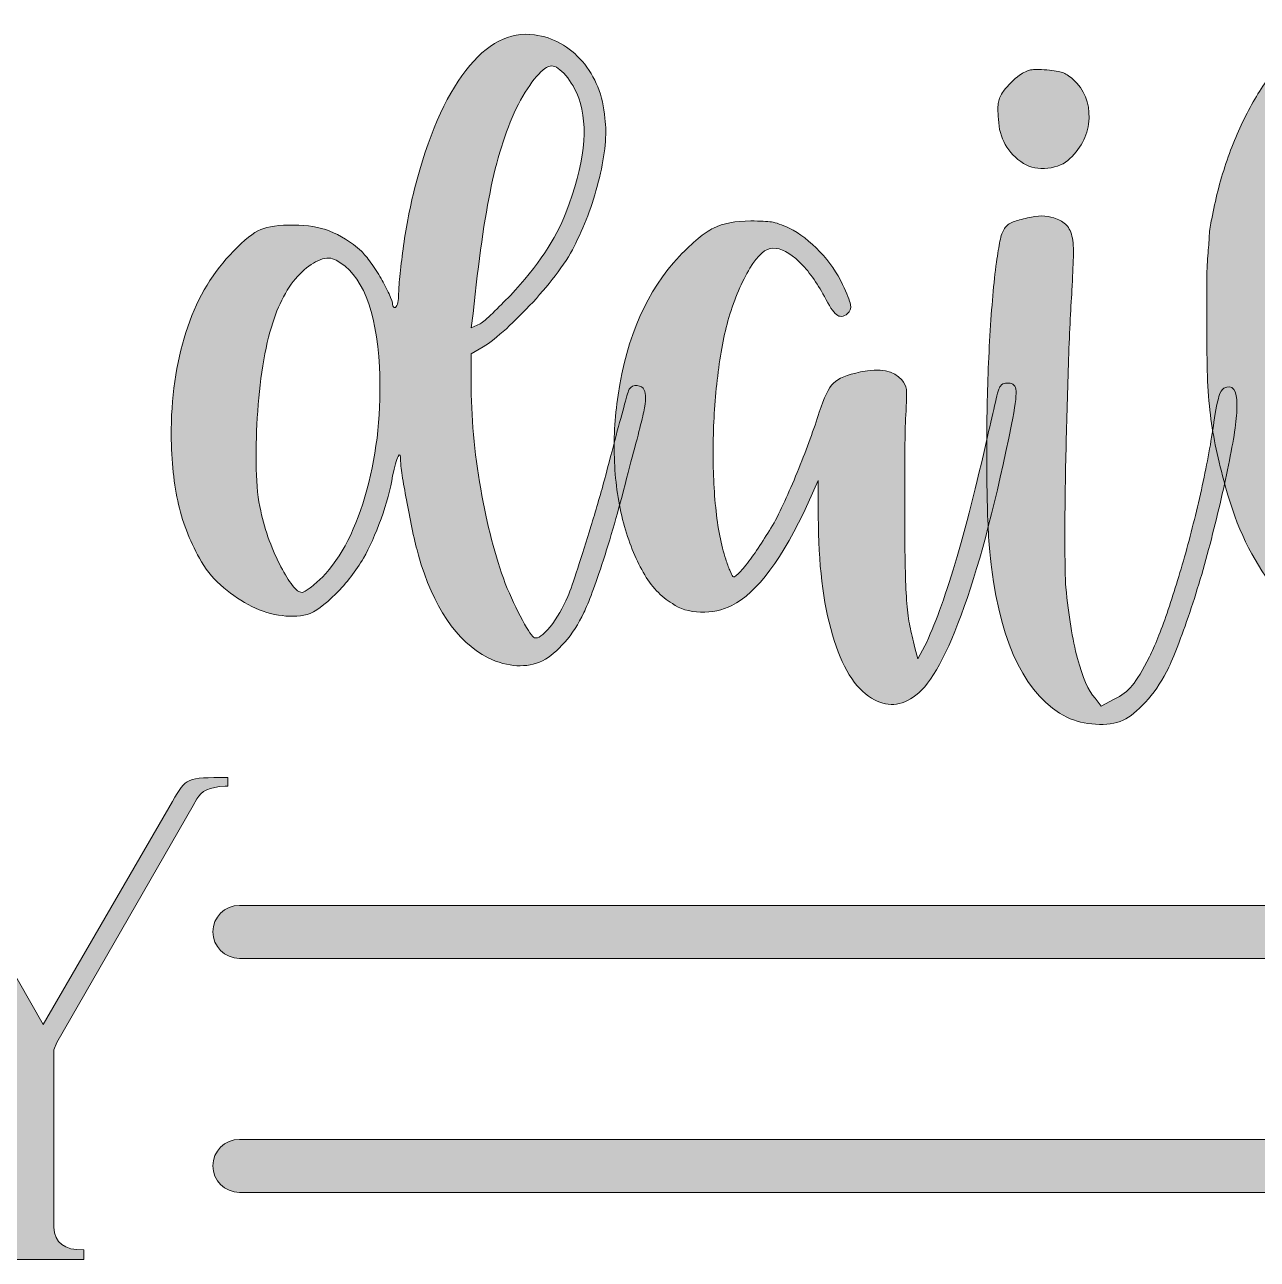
# Model space of a CAD drawing. Header units: inches. Extents: x 58 to 1022, y -797 to -283.
# Drawn here: x 673 to 833.9, y -796.9 to -635.8 of the extents above; entities that cross this region are included whole.
import ezdxf

# ---------------------------------------------------------------- set-up
doc = ezdxf.new("R2010")
doc.units = ezdxf.units.IN
doc.header["$MEASUREMENT"] = 0
doc.layers.add('Layer 1', color=7, linetype='Continuous')

# ---------------------------------------------------------------- blocks, each defined once
blk = doc.blocks.new('block 15')
at = {"layer": 'Layer 1', "true_color": 0x680b10}
h = blk.add_hatch(color=246, dxfattribs=at)
h.dxf.hatch_style = 2
edge = h.paths.add_edge_path()
edge.add_spline(control_points=[(862.1, -682.7), (862.63, -682.7), (862.96, -682.77), (863.09, -682.9), (863.22, -683.03), (863.29, -683.36), (863.29, -683.88), (863.37, -684.41), (863.29, -685.42), (863.03, -686.9), (862.76, -688.39), (862.44, -690.06), (862.04, -691.9), (861.64, -693.74), (861.19, -695.62), (860.66, -697.55), (860.14, -699.48), (859.61, -701.14), (859.08, -702.54), (858.3, -704.64), (857.51, -706.44), (856.72, -707.93), (855.93, -709.42), (855.01, -710.73), (853.96, -711.87), (851.07, -715.02), (847.74, -716.12), (843.97, -715.16), (840.9, -714.28), (838.06, -712.05), (835.43, -708.45), (832.8, -704.86), (830.83, -700.48), (829.52, -695.31), (829.08, -693.65), (828.71, -692.09), (828.4, -690.65), (828.1, -689.2), (827.86, -687.69), (827.68, -686.12), (827.51, -684.54), (827.4, -682.81), (827.35, -680.93), (827.31, -679.04), (827.29, -676.83), (827.29, -674.29), (827.29, -672.36), (827.29, -670.74), (827.29, -669.43), (827.29, -668.11), (827.33, -666.95), (827.42, -665.95), (827.51, -664.94), (827.57, -664.06), (827.61, -663.32), (827.66, -662.58), (827.77, -661.85), (827.94, -661.15), (828.38, -658.7), (828.99, -656.29), (829.78, -653.92), (830.57, -651.56), (831.49, -649.37), (832.54, -647.35), (833.59, -645.34), (834.73, -643.54), (835.96, -641.97), (837.18, -640.39), (838.45, -639.16), (839.77, -638.29), (841.52, -637.06), (843.42, -636.32), (845.48, -636.05), (847.54, -635.79), (849.31, -636.01), (850.81, -636.71), (852.73, -637.76), (854.2, -639.4), (855.21, -641.64), (856.21, -643.87), (856.74, -646.43), (856.78, -649.32), (856.83, -652.22), (856.39, -655.3), (855.47, -658.59), (854.55, -661.87), (853.17, -665.09), (851.33, -668.25), (849.58, -671.14), (847.74, -673.55), (845.81, -675.47), (843.88, -677.4), (841.61, -679.02), (838.98, -680.33), (838.98, -680.33), (836.22, -681.78), (836.22, -681.78), (836.22, -681.78), (836.61, -684.93), (836.61, -684.93), (837.49, -690.71), (838.72, -695.86), (840.29, -700.37), (841.87, -704.89), (843.71, -708.32), (845.81, -710.69), (845.81, -710.69), (847.65, -712.66), (847.65, -712.66), (847.65, -712.66), (848.97, -712.13), (848.97, -712.13), (849.4, -711.96), (849.89, -711.65), (850.41, -711.21), (850.94, -710.78), (851.42, -710.34), (851.86, -709.9), (852.73, -709.03), (853.54, -707.91), (854.29, -706.55), (855.03, -705.19), (855.75, -703.48), (856.45, -701.42), (857.16, -699.37), (857.86, -696.91), (858.56, -694.07), (859.26, -691.22), (860, -687.87), (860.79, -684.01), (860.97, -683.4), (861.12, -683.03), (861.25, -682.9), (861.38, -682.77), (861.67, -682.7), (862.1, -682.7)], knot_values=[0, 0, 0, 0, 1, 1, 1, 2, 2, 2, 3, 3, 3, 4, 4, 4, 5, 5, 5, 6, 6, 6, 7, 7, 7, 8, 8, 8, 9, 9, 9, 10, 10, 10, 11, 11, 11, 12, 12, 12, 13, 13, 13, 14, 14, 14, 15, 15, 15, 16, 16, 16, 17, 17, 17, 18, 18, 18, 19, 19, 19, 20, 20, 20, 21, 21, 21, 22, 22, 22, 23, 23, 23, 24, 24, 24, 25, 25, 25, 26, 26, 26, 27, 27, 27, 28, 28, 28, 29, 29, 29, 30, 30, 30, 31, 31, 31, 32, 32, 32, 33, 33, 33, 34, 34, 34, 35, 35, 35, 36, 36, 36, 37, 37, 37, 38, 38, 38, 39, 39, 39, 40, 40, 40, 41, 41, 41, 42, 42, 42, 43, 43, 43, 44, 44, 44, 45, 45, 45, 45], degree=3, periodic=1)
edge = h.paths.add_edge_path()
edge.add_spline(control_points=[(835.83, -677.31), (836, -678.01), (836.24, -678.34), (836.55, -678.3), (836.85, -678.25), (837.84, -677.75), (839.51, -676.79), (840.9, -676), (842.31, -674.9), (843.71, -673.5), (845.11, -672.1), (846.4, -670.53), (847.59, -668.77), (848.77, -667.02), (849.84, -665.16), (850.81, -663.19), (851.77, -661.22), (852.51, -659.18), (853.04, -657.08), (853.65, -654.89), (853.96, -652.48), (853.96, -649.85), (853.96, -647.22), (853.65, -645.17), (853.04, -643.67), (852.25, -641.66), (851.26, -640.33), (850.08, -639.67), (848.9, -639.01), (847.65, -638.97), (846.34, -639.54), (845.02, -640.11), (843.73, -641.27), (842.46, -643.02), (841.19, -644.77), (840.12, -647), (839.24, -649.72), (838.54, -651.82), (838.01, -653.64), (837.67, -655.17), (837.32, -656.71), (836.96, -658.61), (836.61, -660.89), (836.44, -662.12), (836.29, -663.56), (836.16, -665.22), (836.02, -666.89), (835.94, -668.53), (835.89, -670.15), (835.85, -671.77), (835.8, -673.24), (835.76, -674.55), (835.71, -675.87), (835.74, -676.79), (835.83, -677.31)], knot_values=[0, 0, 0, 0, 1, 1, 1, 2, 2, 2, 3, 3, 3, 4, 4, 4, 5, 5, 5, 6, 6, 6, 7, 7, 7, 8, 8, 8, 9, 9, 9, 10, 10, 10, 11, 11, 11, 12, 12, 12, 13, 13, 13, 14, 14, 14, 15, 15, 15, 16, 16, 16, 17, 17, 17, 18, 18, 18, 18], degree=3, periodic=1)
h = blk.add_hatch(color=246, dxfattribs=at)
h.dxf.hatch_style = 2
edge = h.paths.add_edge_path()
edge.add_spline(control_points=[(751.87, -683.36), (752.13, -683.01), (752.48, -682.85), (752.92, -682.9), (753.35, -682.94), (753.66, -683.14), (753.84, -683.49), (754.1, -683.93), (754.08, -684.87), (753.77, -686.31), (753.46, -687.76), (752.79, -690.41), (751.73, -694.26), (750.68, -698.47), (749.61, -702.26), (748.52, -705.63), (747.42, -709), (746.57, -711.3), (745.95, -712.53), (745.25, -714.02), (744.42, -715.31), (743.46, -716.4), (742.49, -717.5), (741.53, -718.31), (740.57, -718.83), (738.46, -719.8), (736.1, -719.67), (733.47, -718.44), (729.3, -716.25), (726.27, -711.78), (724.37, -705.04), (724.11, -704.16), (723.85, -703.11), (723.59, -701.88), (723.33, -700.66), (723.1, -699.45), (722.88, -698.27), (722.66, -697.09), (722.47, -695.99), (722.3, -694.99), (722.13, -693.98), (722.04, -693.26), (722.04, -692.82), (722.04, -691.94), (721.93, -691.72), (721.71, -692.16), (721.49, -692.6), (721.25, -693.43), (720.99, -694.66), (720.72, -696.41), (720.22, -698.29), (719.48, -700.31), (718.73, -702.32), (717.97, -704.03), (717.18, -705.43), (716.21, -707.1), (715.01, -708.65), (713.56, -710.1), (712.12, -711.54), (710.87, -712.44), (709.82, -712.79), (708.68, -713.05), (707.43, -713.08), (706.07, -712.86), (704.72, -712.64), (703.4, -712.18), (702.13, -711.48), (700.86, -710.78), (699.66, -709.92), (698.52, -708.91), (697.38, -707.91), (696.46, -706.75), (695.76, -705.43), (694.45, -703.07), (693.5, -700.57), (692.94, -697.94), (692.37, -695.31), (692.08, -692.21), (692.08, -688.61), (692.17, -683.62), (692.89, -679.15), (694.25, -675.21), (695.61, -671.27), (697.6, -667.98), (700.23, -665.36), (701.63, -663.87), (702.81, -662.92), (703.77, -662.53), (704.74, -662.14), (706.18, -661.94), (708.11, -661.94), (709.86, -661.94), (711.42, -662.2), (712.78, -662.73), (714.13, -663.25), (715.51, -664.13), (716.92, -665.36), (717.26, -665.71), (717.68, -666.21), (718.16, -666.87), (718.64, -667.52), (719.08, -668.2), (719.48, -668.9), (719.87, -669.6), (720.22, -670.28), (720.53, -670.94), (720.83, -671.6), (720.99, -672.06), (720.99, -672.32), (720.99, -672.58), (721.12, -672.71), (721.38, -672.71), (721.64, -672.45), (721.78, -671.84), (721.78, -670.87), (721.78, -670.26), (721.84, -669.39), (721.97, -668.25), (722.1, -667.11), (722.25, -665.9), (722.42, -664.63), (722.6, -663.36), (722.81, -662.07), (723.07, -660.76), (723.33, -659.44), (723.59, -658.26), (723.85, -657.21), (725.58, -650.46), (727.81, -645.32), (730.55, -641.77), (733.28, -638.22), (736.27, -636.67), (739.51, -637.11), (741.97, -637.46), (744.05, -638.62), (745.76, -640.59), (747.46, -642.56), (748.45, -645.03), (748.71, -648.01), (748.98, -650.11), (748.73, -652.7), (747.99, -655.76), (747.25, -658.83), (746.22, -661.68), (744.9, -664.3), (744.38, -665.44), (743.61, -666.69), (742.6, -668.05), (741.59, -669.41), (740.5, -670.72), (739.32, -671.99), (738.13, -673.26), (736.97, -674.42), (735.84, -675.47), (734.7, -676.52), (733.69, -677.31), (732.81, -677.84), (732.81, -677.84), (731.24, -678.76), (731.24, -678.76), (731.24, -678.76), (731.24, -682.3), (731.24, -682.3), (731.24, -686.95), (731.65, -691.63), (732.49, -696.37), (733.32, -701.09), (734.39, -705.21), (735.7, -708.72), (736.4, -710.47), (737.15, -712.07), (737.94, -713.51), (738.73, -714.96), (739.25, -715.73), (739.51, -715.81), (739.95, -715.99), (740.63, -715.51), (741.55, -714.37), (742.47, -713.23), (743.24, -711.92), (743.85, -710.42), (744.2, -709.64), (744.64, -708.41), (745.17, -706.75), (745.69, -705.08), (746.26, -703.26), (746.87, -701.29), (747.49, -699.32), (748.08, -697.28), (748.65, -695.18), (749.22, -693.08), (749.72, -691.15), (750.16, -689.4), (750.6, -687.82), (750.97, -686.47), (751.28, -685.33), (751.58, -684.19), (751.78, -683.53), (751.87, -683.36)], knot_values=[0, 0, 0, 0, 1, 1, 1, 2, 2, 2, 3, 3, 3, 4, 4, 4, 5, 5, 5, 6, 6, 6, 7, 7, 7, 8, 8, 8, 9, 9, 9, 10, 10, 10, 11, 11, 11, 12, 12, 12, 13, 13, 13, 14, 14, 14, 15, 15, 15, 16, 16, 16, 17, 17, 17, 18, 18, 18, 19, 19, 19, 20, 20, 20, 21, 21, 21, 22, 22, 22, 23, 23, 23, 24, 24, 24, 25, 25, 25, 26, 26, 26, 27, 27, 27, 28, 28, 28, 29, 29, 29, 30, 30, 30, 31, 31, 31, 32, 32, 32, 33, 33, 33, 34, 34, 34, 35, 35, 35, 36, 36, 36, 37, 37, 37, 38, 38, 38, 39, 39, 39, 40, 40, 40, 41, 41, 41, 42, 42, 42, 43, 43, 43, 44, 44, 44, 45, 45, 45, 46, 46, 46, 47, 47, 47, 48, 48, 48, 49, 49, 49, 50, 50, 50, 51, 51, 51, 52, 52, 52, 53, 53, 53, 54, 54, 54, 55, 55, 55, 56, 56, 56, 57, 57, 57, 58, 58, 58, 59, 59, 59, 60, 60, 60, 61, 61, 61, 62, 62, 62, 63, 63, 63, 64, 64, 64, 65, 65, 65, 66, 66, 66, 66], degree=3, periodic=1)
edge = h.paths.add_edge_path()
edge.add_spline(control_points=[(711.79, -707.93), (714.33, -705.3), (716.28, -701.49), (717.64, -696.5), (718.99, -691.5), (719.54, -686.16), (719.28, -680.47), (718.84, -672.93), (716.96, -668.29), (713.63, -666.54), (713.02, -666.19), (712.32, -666.17), (711.53, -666.47), (710.74, -666.78), (709.95, -667.31), (709.16, -668.05), (708.37, -668.79), (707.65, -669.74), (706.99, -670.87), (706.34, -672.01), (705.79, -673.28), (705.35, -674.69), (704.83, -676.26), (704.39, -678.15), (704.04, -680.33), (703.69, -682.52), (703.45, -684.78), (703.32, -687.1), (703.18, -689.42), (703.14, -691.66), (703.18, -693.8), (703.23, -695.95), (703.42, -697.77), (703.77, -699.26), (704.04, -700.57), (704.41, -701.86), (704.89, -703.13), (705.37, -704.4), (705.88, -705.54), (706.4, -706.55), (706.93, -707.56), (707.43, -708.37), (707.91, -708.98), (708.39, -709.59), (708.81, -709.9), (709.16, -709.9), (709.34, -709.9), (709.69, -709.7), (710.21, -709.31), (710.74, -708.91), (711.26, -708.45), (711.79, -707.93)], knot_values=[0, 0, 0, 0, 1, 1, 1, 2, 2, 2, 3, 3, 3, 4, 4, 4, 5, 5, 5, 6, 6, 6, 7, 7, 7, 8, 8, 8, 9, 9, 9, 10, 10, 10, 11, 11, 11, 12, 12, 12, 13, 13, 13, 14, 14, 14, 15, 15, 15, 16, 16, 16, 17, 17, 17, 17], degree=3, periodic=1)
edge = h.paths.add_edge_path()
edge.add_spline(control_points=[(731.24, -675.34), (731.24, -675.34), (732.42, -674.82), (732.42, -674.82), (732.77, -674.64), (733.32, -674.18), (734.06, -673.44), (734.81, -672.69), (735.57, -671.92), (736.36, -671.14), (739.95, -667.28), (742.36, -663.69), (743.59, -660.36), (746.04, -654.06), (746.61, -649.06), (745.3, -645.38), (744.86, -644.25), (744.29, -643.26), (743.59, -642.43), (742.89, -641.59), (742.27, -641.18), (741.75, -641.18), (741.22, -641.18), (740.57, -641.64), (739.78, -642.56), (738.99, -643.48), (738.2, -644.68), (737.41, -646.17), (735.92, -649.15), (734.74, -652.72), (733.87, -656.88), (732.99, -661.04), (732.2, -666.58), (731.5, -673.5), (731.5, -673.5), (731.24, -675.34), (731.24, -675.34)], knot_values=[0, 0, 0, 0, 1, 1, 1, 2, 2, 2, 3, 3, 3, 4, 4, 4, 5, 5, 5, 6, 6, 6, 7, 7, 7, 8, 8, 8, 9, 9, 9, 10, 10, 10, 11, 11, 11, 12, 12, 12, 12], degree=3, periodic=1)
h = blk.add_hatch(color=246, dxfattribs=at)
h.dxf.hatch_style = 2
edge = h.paths.add_edge_path()
edge.add_spline(control_points=[(829.52, -683.23), (830.66, -682.7), (831.23, -683.44), (831.23, -685.46), (831.23, -687.04), (830.9, -689.45), (830.24, -692.69), (829.59, -695.93), (828.8, -699.34), (827.88, -702.94), (826.96, -706.53), (825.95, -709.92), (824.86, -713.12), (823.76, -716.32), (822.82, -718.7), (822.03, -720.28), (821.24, -721.77), (820.32, -723.08), (819.27, -724.22), (818.22, -725.36), (817.26, -726.15), (816.38, -726.59), (815.33, -727.02), (814.12, -727.2), (812.77, -727.11), (811.41, -727.02), (810.16, -726.72), (809.02, -726.19), (803.77, -723.48), (800.48, -716.95), (799.17, -706.61), (798.9, -704.69), (798.73, -702.02), (798.64, -698.6), (798.56, -695.18), (798.53, -691.57), (798.58, -687.76), (798.62, -683.95), (798.75, -680.16), (798.97, -676.39), (799.19, -672.63), (799.48, -669.43), (799.82, -666.8), (800, -665.66), (800.15, -664.74), (800.28, -664.04), (800.42, -663.34), (800.61, -662.79), (800.88, -662.4), (801.14, -662), (801.51, -661.72), (801.99, -661.54), (802.47, -661.37), (803.11, -661.2), (803.9, -661.02), (805.21, -660.67), (806.35, -660.67), (807.31, -661.02), (807.93, -661.2), (808.43, -661.46), (808.83, -661.81), (809.22, -662.16), (809.5, -662.68), (809.68, -663.38), (809.85, -664.09), (809.92, -665.01), (809.88, -666.14), (809.83, -667.28), (809.77, -668.73), (809.68, -670.48), (809.5, -673.02), (809.35, -676.26), (809.22, -680.2), (809.09, -684.15), (808.98, -688.07), (808.89, -691.96), (808.8, -695.86), (808.76, -699.43), (808.76, -702.67), (808.76, -705.91), (808.8, -708.11), (808.89, -709.24), (809.24, -712.92), (809.74, -716.01), (810.4, -718.51), (811.06, -721), (811.82, -722.73), (812.7, -723.7), (812.7, -723.7), (813.49, -724.75), (813.49, -724.75), (813.49, -724.75), (815.2, -723.83), (815.2, -723.83), (816.16, -723.39), (816.95, -722.8), (817.56, -722.05), (818.17, -721.31), (818.92, -720.06), (819.8, -718.31), (820.5, -716.91), (821.26, -715), (822.1, -712.59), (822.93, -710.19), (823.74, -707.56), (824.53, -704.71), (825.32, -701.86), (826.04, -698.95), (826.7, -695.97), (827.35, -692.99), (827.86, -690.23), (828.21, -687.69), (828.47, -686.03), (828.69, -684.91), (828.86, -684.34), (829.04, -683.77), (829.26, -683.4), (829.52, -683.23)], knot_values=[0, 0, 0, 0, 1, 1, 1, 2, 2, 2, 3, 3, 3, 4, 4, 4, 5, 5, 5, 6, 6, 6, 7, 7, 7, 8, 8, 8, 9, 9, 9, 10, 10, 10, 11, 11, 11, 12, 12, 12, 13, 13, 13, 14, 14, 14, 15, 15, 15, 16, 16, 16, 17, 17, 17, 18, 18, 18, 19, 19, 19, 20, 20, 20, 21, 21, 21, 22, 22, 22, 23, 23, 23, 24, 24, 24, 25, 25, 25, 26, 26, 26, 27, 27, 27, 28, 28, 28, 29, 29, 29, 30, 30, 30, 31, 31, 31, 32, 32, 32, 33, 33, 33, 34, 34, 34, 35, 35, 35, 36, 36, 36, 37, 37, 37, 38, 38, 38, 39, 39, 39, 39], degree=3, periodic=1)
edge = h.paths.add_edge_path()
edge.add_spline(control_points=[(803.37, -653.92), (801.27, -652.52), (800.17, -650.6), (800.09, -648.14), (800, -647.09), (800, -646.35), (800.09, -645.91), (800.17, -645.47), (800.39, -644.99), (800.75, -644.46), (801.36, -643.67), (802.06, -642.97), (802.85, -642.36), (803.37, -642.01), (803.85, -641.79), (804.29, -641.7), (804.73, -641.62), (805.43, -641.62), (806.39, -641.7), (807.36, -641.79), (808.04, -641.9), (808.43, -642.03), (808.83, -642.16), (809.28, -642.45), (809.81, -642.89), (811.3, -644.29), (812, -646), (811.91, -648.01), (811.82, -650.03), (810.99, -651.78), (809.42, -653.27), (808.71, -653.97), (807.75, -654.38), (806.53, -654.52), (805.3, -654.65), (804.25, -654.45), (803.37, -653.92)], knot_values=[0, 0, 0, 0, 1, 1, 1, 2, 2, 2, 3, 3, 3, 4, 4, 4, 5, 5, 5, 6, 6, 6, 7, 7, 7, 8, 8, 8, 9, 9, 9, 10, 10, 10, 11, 11, 11, 12, 12, 12, 12], degree=3, periodic=1)
h = blk.add_hatch(color=246, dxfattribs=at)
h.dxf.hatch_style = 2
edge = h.paths.add_edge_path()
edge.add_spline(control_points=[(801.4, -682.57), (802.01, -682.57), (802.34, -682.92), (802.39, -683.62), (802.43, -684.32), (802.23, -685.77), (801.8, -687.96), (799.87, -697.59), (797.81, -705.52), (795.62, -711.74), (793.43, -717.96), (791.33, -721.81), (789.31, -723.3), (787.38, -724.79), (785.46, -724.92), (783.53, -723.7), (781.34, -722.38), (779.63, -719.62), (778.41, -715.42), (777.18, -711.21), (776.57, -706.09), (776.57, -700.04), (776.57, -700.04), (776.57, -695.31), (776.57, -695.31), (776.57, -695.31), (775.25, -698.2), (775.25, -698.2), (771.92, -705.48), (768.59, -709.94), (765.27, -711.61), (764.04, -712.22), (762.68, -712.51), (761.19, -712.46), (759.7, -712.42), (758.48, -712.05), (757.52, -711.35), (756.03, -710.47), (754.76, -709.11), (753.71, -707.27), (752.65, -705.43), (751.8, -703.29), (751.14, -700.83), (750.49, -698.38), (750.09, -695.73), (749.96, -692.88), (749.83, -690.04), (749.98, -687.12), (750.42, -684.15), (751.56, -676.52), (754.23, -670.48), (758.43, -666.01), (760.19, -664.17), (761.67, -662.95), (762.9, -662.33), (764.13, -661.72), (765.75, -661.41), (767.76, -661.41), (768.99, -661.41), (769.89, -661.46), (770.46, -661.54), (771.03, -661.63), (771.79, -661.9), (772.76, -662.33), (774.16, -663.04), (775.49, -664.06), (776.77, -665.42), (778.03, -666.78), (779.02, -668.2), (779.72, -669.69), (780.33, -670.92), (780.68, -671.79), (780.77, -672.32), (780.86, -672.84), (780.73, -673.24), (780.38, -673.5), (779.85, -673.94), (779.37, -673.98), (778.93, -673.63), (778.49, -673.28), (777.97, -672.5), (777.36, -671.27), (776.39, -669.43), (775.3, -667.92), (774.07, -666.73), (772.84, -665.55), (771.71, -664.96), (770.65, -664.96), (769.69, -664.96), (768.68, -665.84), (767.63, -667.59), (766.58, -669.34), (765.66, -671.49), (764.87, -674.03), (764.26, -676.22), (763.78, -678.76), (763.43, -681.65), (763.08, -684.54), (762.88, -687.45), (762.84, -690.39), (762.79, -693.32), (762.9, -696.12), (763.17, -698.8), (763.43, -701.47), (763.87, -703.72), (764.48, -705.56), (764.65, -706.09), (764.83, -706.57), (765.01, -707.01), (765.18, -707.45), (765.31, -707.71), (765.4, -707.8), (765.48, -707.97), (765.73, -707.86), (766.12, -707.47), (766.52, -707.07), (766.98, -706.53), (767.5, -705.83), (768.03, -705.13), (768.57, -704.34), (769.14, -703.46), (769.71, -702.59), (770.26, -701.71), (770.79, -700.83), (771.84, -698.82), (772.91, -696.45), (774.01, -693.74), (775.1, -691.02), (776, -688.57), (776.7, -686.38), (777.31, -684.45), (777.92, -683.18), (778.54, -682.57), (779.15, -681.96), (780.33, -681.47), (782.09, -681.12), (784.63, -680.6), (786.42, -680.95), (787.47, -682.17), (787.82, -682.52), (788.02, -682.94), (788.07, -683.42), (788.11, -683.91), (788.09, -685.02), (788, -686.77), (787.91, -687.82), (787.87, -689.75), (787.87, -692.56), (787.87, -695.36), (787.87, -698.16), (787.87, -700.96), (787.87, -703.51), (787.89, -705.59), (787.93, -707.21), (787.98, -708.83), (788.04, -710.21), (788.13, -711.35), (788.22, -712.48), (788.35, -713.47), (788.52, -714.3), (788.7, -715.13), (788.92, -716.07), (789.18, -717.13), (789.18, -717.13), (789.58, -718.57), (789.58, -718.57), (789.58, -718.57), (790.49, -716.86), (790.49, -716.86), (791.72, -714.32), (793.04, -710.73), (794.44, -706.09), (795.84, -701.45), (797.24, -695.93), (798.64, -689.53), (799.08, -687.78), (799.43, -686.29), (799.69, -685.07), (799.96, -683.84), (800.17, -683.14), (800.35, -682.96), (800.44, -682.7), (800.79, -682.57), (801.4, -682.57)], knot_values=[0, 0, 0, 0, 1, 1, 1, 2, 2, 2, 3, 3, 3, 4, 4, 4, 5, 5, 5, 6, 6, 6, 7, 7, 7, 8, 8, 8, 9, 9, 9, 10, 10, 10, 11, 11, 11, 12, 12, 12, 13, 13, 13, 14, 14, 14, 15, 15, 15, 16, 16, 16, 17, 17, 17, 18, 18, 18, 19, 19, 19, 20, 20, 20, 21, 21, 21, 22, 22, 22, 23, 23, 23, 24, 24, 24, 25, 25, 25, 26, 26, 26, 27, 27, 27, 28, 28, 28, 29, 29, 29, 30, 30, 30, 31, 31, 31, 32, 32, 32, 33, 33, 33, 34, 34, 34, 35, 35, 35, 36, 36, 36, 37, 37, 37, 38, 38, 38, 39, 39, 39, 40, 40, 40, 41, 41, 41, 42, 42, 42, 43, 43, 43, 44, 44, 44, 45, 45, 45, 46, 46, 46, 47, 47, 47, 48, 48, 48, 49, 49, 49, 50, 50, 50, 51, 51, 51, 52, 52, 52, 53, 53, 53, 54, 54, 54, 55, 55, 55, 56, 56, 56, 57, 57, 57, 58, 58, 58, 59, 59, 59, 60, 60, 60, 61, 61, 61, 61], degree=3, periodic=1)
at = {"layer": 'Layer 1', "lineweight": 0}
for points, knots in [([(862.1, -682.7), (862.63, -682.7), (862.96, -682.77), (863.09, -682.9), (863.22, -683.03), (863.29, -683.36), (863.29, -683.88), (863.37, -684.41), (863.29, -685.42), (863.03, -686.9), (862.76, -688.39), (862.44, -690.06), (862.04, -691.9), (861.64, -693.74), (861.19, -695.62), (860.66, -697.55), (860.14, -699.48), (859.61, -701.14), (859.08, -702.54), (858.3, -704.64), (857.51, -706.44), (856.72, -707.93), (855.93, -709.42), (855.01, -710.73), (853.96, -711.87), (851.07, -715.02), (847.74, -716.12), (843.97, -715.16), (840.9, -714.28), (838.06, -712.05), (835.43, -708.45), (832.8, -704.86), (830.83, -700.48), (829.52, -695.31), (829.08, -693.65), (828.71, -692.09), (828.4, -690.65), (828.1, -689.2), (827.86, -687.69), (827.68, -686.12), (827.51, -684.54), (827.4, -682.81), (827.35, -680.93), (827.31, -679.04), (827.29, -676.83), (827.29, -674.29), (827.29, -672.36), (827.29, -670.74), (827.29, -669.43), (827.29, -668.11), (827.33, -666.95), (827.42, -665.95), (827.51, -664.94), (827.57, -664.06), (827.61, -663.32), (827.66, -662.58), (827.77, -661.85), (827.94, -661.15), (828.38, -658.7), (828.99, -656.29), (829.78, -653.92), (830.57, -651.56), (831.49, -649.37), (832.54, -647.35), (833.59, -645.34), (834.73, -643.54), (835.96, -641.97), (837.18, -640.39), (838.45, -639.16), (839.77, -638.29), (841.52, -637.06), (843.42, -636.32), (845.48, -636.05), (847.54, -635.79), (849.31, -636.01), (850.81, -636.71), (852.73, -637.76), (854.2, -639.4), (855.21, -641.64), (856.21, -643.87), (856.74, -646.43), (856.78, -649.32), (856.83, -652.22), (856.39, -655.3), (855.47, -658.59), (854.55, -661.87), (853.17, -665.09), (851.33, -668.25), (849.58, -671.14), (847.74, -673.55), (845.81, -675.47), (843.88, -677.4), (841.61, -679.02), (838.98, -680.33), (838.98, -680.33), (836.22, -681.78), (836.22, -681.78), (836.22, -681.78), (836.61, -684.93), (836.61, -684.93), (837.49, -690.71), (838.72, -695.86), (840.29, -700.37), (841.87, -704.89), (843.71, -708.32), (845.81, -710.69), (845.81, -710.69), (847.65, -712.66), (847.65, -712.66), (847.65, -712.66), (848.97, -712.13), (848.97, -712.13), (849.4, -711.96), (849.89, -711.65), (850.41, -711.21), (850.94, -710.78), (851.42, -710.34), (851.86, -709.9), (852.73, -709.03), (853.54, -707.91), (854.29, -706.55), (855.03, -705.19), (855.75, -703.48), (856.45, -701.42), (857.16, -699.37), (857.86, -696.91), (858.56, -694.07), (859.26, -691.22), (860, -687.87), (860.79, -684.01), (860.97, -683.4), (861.12, -683.03), (861.25, -682.9), (861.38, -682.77), (861.67, -682.7), (862.1, -682.7)], [0, 0, 0, 0, 1, 1, 1, 2, 2, 2, 3, 3, 3, 4, 4, 4, 5, 5, 5, 6, 6, 6, 7, 7, 7, 8, 8, 8, 9, 9, 9, 10, 10, 10, 11, 11, 11, 12, 12, 12, 13, 13, 13, 14, 14, 14, 15, 15, 15, 16, 16, 16, 17, 17, 17, 18, 18, 18, 19, 19, 19, 20, 20, 20, 21, 21, 21, 22, 22, 22, 23, 23, 23, 24, 24, 24, 25, 25, 25, 26, 26, 26, 27, 27, 27, 28, 28, 28, 29, 29, 29, 30, 30, 30, 31, 31, 31, 32, 32, 32, 33, 33, 33, 34, 34, 34, 35, 35, 35, 36, 36, 36, 37, 37, 37, 38, 38, 38, 39, 39, 39, 40, 40, 40, 41, 41, 41, 42, 42, 42, 43, 43, 43, 44, 44, 44, 45, 45, 45, 45]), ([(751.87, -683.36), (752.13, -683.01), (752.48, -682.85), (752.92, -682.9), (753.35, -682.94), (753.66, -683.14), (753.84, -683.49), (754.1, -683.93), (754.08, -684.87), (753.77, -686.31), (753.46, -687.76), (752.79, -690.41), (751.73, -694.26), (750.68, -698.47), (749.61, -702.26), (748.52, -705.63), (747.42, -709), (746.57, -711.3), (745.95, -712.53), (745.25, -714.02), (744.42, -715.31), (743.46, -716.4), (742.49, -717.5), (741.53, -718.31), (740.57, -718.83), (738.46, -719.8), (736.1, -719.67), (733.47, -718.44), (729.3, -716.25), (726.27, -711.78), (724.37, -705.04), (724.11, -704.16), (723.85, -703.11), (723.59, -701.88), (723.33, -700.66), (723.1, -699.45), (722.88, -698.27), (722.66, -697.09), (722.47, -695.99), (722.3, -694.99), (722.13, -693.98), (722.04, -693.26), (722.04, -692.82), (722.04, -691.94), (721.93, -691.72), (721.71, -692.16), (721.49, -692.6), (721.25, -693.43), (720.99, -694.66), (720.72, -696.41), (720.22, -698.29), (719.48, -700.31), (718.73, -702.32), (717.97, -704.03), (717.18, -705.43), (716.21, -707.1), (715.01, -708.65), (713.56, -710.1), (712.12, -711.54), (710.87, -712.44), (709.82, -712.79), (708.68, -713.05), (707.43, -713.08), (706.07, -712.86), (704.72, -712.64), (703.4, -712.18), (702.13, -711.48), (700.86, -710.78), (699.66, -709.92), (698.52, -708.91), (697.38, -707.91), (696.46, -706.75), (695.76, -705.43), (694.45, -703.07), (693.5, -700.57), (692.94, -697.94), (692.37, -695.31), (692.08, -692.21), (692.08, -688.61), (692.17, -683.62), (692.89, -679.15), (694.25, -675.21), (695.61, -671.27), (697.6, -667.98), (700.23, -665.36), (701.63, -663.87), (702.81, -662.92), (703.77, -662.53), (704.74, -662.14), (706.18, -661.94), (708.11, -661.94), (709.86, -661.94), (711.42, -662.2), (712.78, -662.73), (714.13, -663.25), (715.51, -664.13), (716.92, -665.36), (717.26, -665.71), (717.68, -666.21), (718.16, -666.87), (718.64, -667.52), (719.08, -668.2), (719.48, -668.9), (719.87, -669.6), (720.22, -670.28), (720.53, -670.94), (720.83, -671.6), (720.99, -672.06), (720.99, -672.32), (720.99, -672.58), (721.12, -672.71), (721.38, -672.71), (721.64, -672.45), (721.78, -671.84), (721.78, -670.87), (721.78, -670.26), (721.84, -669.39), (721.97, -668.25), (722.1, -667.11), (722.25, -665.9), (722.42, -664.63), (722.6, -663.36), (722.81, -662.07), (723.07, -660.76), (723.33, -659.44), (723.59, -658.26), (723.85, -657.21), (725.58, -650.46), (727.81, -645.32), (730.55, -641.77), (733.28, -638.22), (736.27, -636.67), (739.51, -637.11), (741.97, -637.46), (744.05, -638.62), (745.76, -640.59), (747.46, -642.56), (748.45, -645.03), (748.71, -648.01), (748.98, -650.11), (748.73, -652.7), (747.99, -655.76), (747.25, -658.83), (746.22, -661.68), (744.9, -664.3), (744.38, -665.44), (743.61, -666.69), (742.6, -668.05), (741.59, -669.41), (740.5, -670.72), (739.32, -671.99), (738.13, -673.26), (736.97, -674.42), (735.84, -675.47), (734.7, -676.52), (733.69, -677.31), (732.81, -677.84), (732.81, -677.84), (731.24, -678.76), (731.24, -678.76), (731.24, -678.76), (731.24, -682.3), (731.24, -682.3), (731.24, -686.95), (731.65, -691.63), (732.49, -696.37), (733.32, -701.09), (734.39, -705.21), (735.7, -708.72), (736.4, -710.47), (737.15, -712.07), (737.94, -713.51), (738.73, -714.96), (739.25, -715.73), (739.51, -715.81), (739.95, -715.99), (740.63, -715.51), (741.55, -714.37), (742.47, -713.23), (743.24, -711.92), (743.85, -710.42), (744.2, -709.64), (744.64, -708.41), (745.17, -706.75), (745.69, -705.08), (746.26, -703.26), (746.87, -701.29), (747.49, -699.32), (748.08, -697.28), (748.65, -695.18), (749.22, -693.08), (749.72, -691.15), (750.16, -689.4), (750.6, -687.82), (750.97, -686.47), (751.28, -685.33), (751.58, -684.19), (751.78, -683.53), (751.87, -683.36)], [0, 0, 0, 0, 1, 1, 1, 2, 2, 2, 3, 3, 3, 4, 4, 4, 5, 5, 5, 6, 6, 6, 7, 7, 7, 8, 8, 8, 9, 9, 9, 10, 10, 10, 11, 11, 11, 12, 12, 12, 13, 13, 13, 14, 14, 14, 15, 15, 15, 16, 16, 16, 17, 17, 17, 18, 18, 18, 19, 19, 19, 20, 20, 20, 21, 21, 21, 22, 22, 22, 23, 23, 23, 24, 24, 24, 25, 25, 25, 26, 26, 26, 27, 27, 27, 28, 28, 28, 29, 29, 29, 30, 30, 30, 31, 31, 31, 32, 32, 32, 33, 33, 33, 34, 34, 34, 35, 35, 35, 36, 36, 36, 37, 37, 37, 38, 38, 38, 39, 39, 39, 40, 40, 40, 41, 41, 41, 42, 42, 42, 43, 43, 43, 44, 44, 44, 45, 45, 45, 46, 46, 46, 47, 47, 47, 48, 48, 48, 49, 49, 49, 50, 50, 50, 51, 51, 51, 52, 52, 52, 53, 53, 53, 54, 54, 54, 55, 55, 55, 56, 56, 56, 57, 57, 57, 58, 58, 58, 59, 59, 59, 60, 60, 60, 61, 61, 61, 62, 62, 62, 63, 63, 63, 64, 64, 64, 65, 65, 65, 66, 66, 66, 66]), ([(731.24, -675.34), (731.24, -675.34), (732.42, -674.82), (732.42, -674.82), (732.77, -674.64), (733.32, -674.18), (734.06, -673.44), (734.81, -672.69), (735.57, -671.92), (736.36, -671.14), (739.95, -667.28), (742.36, -663.69), (743.59, -660.36), (746.04, -654.06), (746.61, -649.06), (745.3, -645.38), (744.86, -644.25), (744.29, -643.26), (743.59, -642.43), (742.89, -641.59), (742.27, -641.18), (741.75, -641.18), (741.22, -641.18), (740.57, -641.64), (739.78, -642.56), (738.99, -643.48), (738.2, -644.68), (737.41, -646.17), (735.92, -649.15), (734.74, -652.72), (733.87, -656.88), (732.99, -661.04), (732.2, -666.58), (731.5, -673.5), (731.5, -673.5), (731.24, -675.34), (731.24, -675.34)], [0, 0, 0, 0, 1, 1, 1, 2, 2, 2, 3, 3, 3, 4, 4, 4, 5, 5, 5, 6, 6, 6, 7, 7, 7, 8, 8, 8, 9, 9, 9, 10, 10, 10, 11, 11, 11, 12, 12, 12, 12]), ([(803.37, -653.92), (801.27, -652.52), (800.17, -650.6), (800.09, -648.14), (800, -647.09), (800, -646.35), (800.09, -645.91), (800.17, -645.47), (800.39, -644.99), (800.75, -644.46), (801.36, -643.67), (802.06, -642.97), (802.85, -642.36), (803.37, -642.01), (803.85, -641.79), (804.29, -641.7), (804.73, -641.62), (805.43, -641.62), (806.39, -641.7), (807.36, -641.79), (808.04, -641.9), (808.43, -642.03), (808.83, -642.16), (809.28, -642.45), (809.81, -642.89), (811.3, -644.29), (812, -646), (811.91, -648.01), (811.82, -650.03), (810.99, -651.78), (809.42, -653.27), (808.71, -653.97), (807.75, -654.38), (806.53, -654.52), (805.3, -654.65), (804.25, -654.45), (803.37, -653.92)], [0, 0, 0, 0, 1, 1, 1, 2, 2, 2, 3, 3, 3, 4, 4, 4, 5, 5, 5, 6, 6, 6, 7, 7, 7, 8, 8, 8, 9, 9, 9, 10, 10, 10, 11, 11, 11, 12, 12, 12, 12]), ([(829.52, -683.23), (830.66, -682.7), (831.23, -683.44), (831.23, -685.46), (831.23, -687.04), (830.9, -689.45), (830.24, -692.69), (829.59, -695.93), (828.8, -699.34), (827.88, -702.94), (826.96, -706.53), (825.95, -709.92), (824.86, -713.12), (823.76, -716.32), (822.82, -718.7), (822.03, -720.28), (821.24, -721.77), (820.32, -723.08), (819.27, -724.22), (818.22, -725.36), (817.26, -726.15), (816.38, -726.59), (815.33, -727.02), (814.12, -727.2), (812.77, -727.11), (811.41, -727.02), (810.16, -726.72), (809.02, -726.19), (803.77, -723.48), (800.48, -716.95), (799.17, -706.61), (798.9, -704.69), (798.73, -702.02), (798.64, -698.6), (798.56, -695.18), (798.53, -691.57), (798.58, -687.76), (798.62, -683.95), (798.75, -680.16), (798.97, -676.39), (799.19, -672.63), (799.48, -669.43), (799.82, -666.8), (800, -665.66), (800.15, -664.74), (800.28, -664.04), (800.42, -663.34), (800.61, -662.79), (800.88, -662.4), (801.14, -662), (801.51, -661.72), (801.99, -661.54), (802.47, -661.37), (803.11, -661.2), (803.9, -661.02), (805.21, -660.67), (806.35, -660.67), (807.31, -661.02), (807.93, -661.2), (808.43, -661.46), (808.83, -661.81), (809.22, -662.16), (809.5, -662.68), (809.68, -663.38), (809.85, -664.09), (809.92, -665.01), (809.88, -666.14), (809.83, -667.28), (809.77, -668.73), (809.68, -670.48), (809.5, -673.02), (809.35, -676.26), (809.22, -680.2), (809.09, -684.15), (808.98, -688.07), (808.89, -691.96), (808.8, -695.86), (808.76, -699.43), (808.76, -702.67), (808.76, -705.91), (808.8, -708.11), (808.89, -709.24), (809.24, -712.92), (809.74, -716.01), (810.4, -718.51), (811.06, -721), (811.82, -722.73), (812.7, -723.7), (812.7, -723.7), (813.49, -724.75), (813.49, -724.75), (813.49, -724.75), (815.2, -723.83), (815.2, -723.83), (816.16, -723.39), (816.95, -722.8), (817.56, -722.05), (818.17, -721.31), (818.92, -720.06), (819.8, -718.31), (820.5, -716.91), (821.26, -715), (822.1, -712.59), (822.93, -710.19), (823.74, -707.56), (824.53, -704.71), (825.32, -701.86), (826.04, -698.95), (826.7, -695.97), (827.35, -692.99), (827.86, -690.23), (828.21, -687.69), (828.47, -686.03), (828.69, -684.91), (828.86, -684.34), (829.04, -683.77), (829.26, -683.4), (829.52, -683.23)], [0, 0, 0, 0, 1, 1, 1, 2, 2, 2, 3, 3, 3, 4, 4, 4, 5, 5, 5, 6, 6, 6, 7, 7, 7, 8, 8, 8, 9, 9, 9, 10, 10, 10, 11, 11, 11, 12, 12, 12, 13, 13, 13, 14, 14, 14, 15, 15, 15, 16, 16, 16, 17, 17, 17, 18, 18, 18, 19, 19, 19, 20, 20, 20, 21, 21, 21, 22, 22, 22, 23, 23, 23, 24, 24, 24, 25, 25, 25, 26, 26, 26, 27, 27, 27, 28, 28, 28, 29, 29, 29, 30, 30, 30, 31, 31, 31, 32, 32, 32, 33, 33, 33, 34, 34, 34, 35, 35, 35, 36, 36, 36, 37, 37, 37, 38, 38, 38, 39, 39, 39, 39]), ([(801.4, -682.57), (802.01, -682.57), (802.34, -682.92), (802.39, -683.62), (802.43, -684.32), (802.23, -685.77), (801.8, -687.96), (799.87, -697.59), (797.81, -705.52), (795.62, -711.74), (793.43, -717.96), (791.33, -721.81), (789.31, -723.3), (787.38, -724.79), (785.46, -724.92), (783.53, -723.7), (781.34, -722.38), (779.63, -719.62), (778.41, -715.42), (777.18, -711.21), (776.57, -706.09), (776.57, -700.04), (776.57, -700.04), (776.57, -695.31), (776.57, -695.31), (776.57, -695.31), (775.25, -698.2), (775.25, -698.2), (771.92, -705.48), (768.59, -709.94), (765.27, -711.61), (764.04, -712.22), (762.68, -712.51), (761.19, -712.46), (759.7, -712.42), (758.48, -712.05), (757.52, -711.35), (756.03, -710.47), (754.76, -709.11), (753.71, -707.27), (752.65, -705.43), (751.8, -703.29), (751.14, -700.83), (750.49, -698.38), (750.09, -695.73), (749.96, -692.88), (749.83, -690.04), (749.98, -687.12), (750.42, -684.15), (751.56, -676.52), (754.23, -670.48), (758.43, -666.01), (760.19, -664.17), (761.67, -662.95), (762.9, -662.33), (764.13, -661.72), (765.75, -661.41), (767.76, -661.41), (768.99, -661.41), (769.89, -661.46), (770.46, -661.54), (771.03, -661.63), (771.79, -661.9), (772.76, -662.33), (774.16, -663.04), (775.49, -664.06), (776.77, -665.42), (778.03, -666.78), (779.02, -668.2), (779.72, -669.69), (780.33, -670.92), (780.68, -671.79), (780.77, -672.32), (780.86, -672.84), (780.73, -673.24), (780.38, -673.5), (779.85, -673.94), (779.37, -673.98), (778.93, -673.63), (778.49, -673.28), (777.97, -672.5), (777.36, -671.27), (776.39, -669.43), (775.3, -667.92), (774.07, -666.73), (772.84, -665.55), (771.71, -664.96), (770.65, -664.96), (769.69, -664.96), (768.68, -665.84), (767.63, -667.59), (766.58, -669.34), (765.66, -671.49), (764.87, -674.03), (764.26, -676.22), (763.78, -678.76), (763.43, -681.65), (763.08, -684.54), (762.88, -687.45), (762.84, -690.39), (762.79, -693.32), (762.9, -696.12), (763.17, -698.8), (763.43, -701.47), (763.87, -703.72), (764.48, -705.56), (764.65, -706.09), (764.83, -706.57), (765.01, -707.01), (765.18, -707.45), (765.31, -707.71), (765.4, -707.8), (765.48, -707.97), (765.73, -707.86), (766.12, -707.47), (766.52, -707.07), (766.98, -706.53), (767.5, -705.83), (768.03, -705.13), (768.57, -704.34), (769.14, -703.46), (769.71, -702.59), (770.26, -701.71), (770.79, -700.83), (771.84, -698.82), (772.91, -696.45), (774.01, -693.74), (775.1, -691.02), (776, -688.57), (776.7, -686.38), (777.31, -684.45), (777.92, -683.18), (778.54, -682.57), (779.15, -681.96), (780.33, -681.47), (782.09, -681.12), (784.63, -680.6), (786.42, -680.95), (787.47, -682.17), (787.82, -682.52), (788.02, -682.94), (788.07, -683.42), (788.11, -683.91), (788.09, -685.02), (788, -686.77), (787.91, -687.82), (787.87, -689.75), (787.87, -692.56), (787.87, -695.36), (787.87, -698.16), (787.87, -700.96), (787.87, -703.51), (787.89, -705.59), (787.93, -707.21), (787.98, -708.83), (788.04, -710.21), (788.13, -711.35), (788.22, -712.48), (788.35, -713.47), (788.52, -714.3), (788.7, -715.13), (788.92, -716.07), (789.18, -717.13), (789.18, -717.13), (789.58, -718.57), (789.58, -718.57), (789.58, -718.57), (790.49, -716.86), (790.49, -716.86), (791.72, -714.32), (793.04, -710.73), (794.44, -706.09), (795.84, -701.45), (797.24, -695.93), (798.64, -689.53), (799.08, -687.78), (799.43, -686.29), (799.69, -685.07), (799.96, -683.84), (800.17, -683.14), (800.35, -682.96), (800.44, -682.7), (800.79, -682.57), (801.4, -682.57)], [0, 0, 0, 0, 1, 1, 1, 2, 2, 2, 3, 3, 3, 4, 4, 4, 5, 5, 5, 6, 6, 6, 7, 7, 7, 8, 8, 8, 9, 9, 9, 10, 10, 10, 11, 11, 11, 12, 12, 12, 13, 13, 13, 14, 14, 14, 15, 15, 15, 16, 16, 16, 17, 17, 17, 18, 18, 18, 19, 19, 19, 20, 20, 20, 21, 21, 21, 22, 22, 22, 23, 23, 23, 24, 24, 24, 25, 25, 25, 26, 26, 26, 27, 27, 27, 28, 28, 28, 29, 29, 29, 30, 30, 30, 31, 31, 31, 32, 32, 32, 33, 33, 33, 34, 34, 34, 35, 35, 35, 36, 36, 36, 37, 37, 37, 38, 38, 38, 39, 39, 39, 40, 40, 40, 41, 41, 41, 42, 42, 42, 43, 43, 43, 44, 44, 44, 45, 45, 45, 46, 46, 46, 47, 47, 47, 48, 48, 48, 49, 49, 49, 50, 50, 50, 51, 51, 51, 52, 52, 52, 53, 53, 53, 54, 54, 54, 55, 55, 55, 56, 56, 56, 57, 57, 57, 58, 58, 58, 59, 59, 59, 60, 60, 60, 61, 61, 61, 61]), ([(711.79, -707.93), (714.33, -705.3), (716.28, -701.49), (717.64, -696.5), (718.99, -691.5), (719.54, -686.16), (719.28, -680.47), (718.84, -672.93), (716.96, -668.29), (713.63, -666.54), (713.02, -666.19), (712.32, -666.17), (711.53, -666.47), (710.74, -666.78), (709.95, -667.31), (709.16, -668.05), (708.37, -668.79), (707.65, -669.74), (706.99, -670.87), (706.34, -672.01), (705.79, -673.28), (705.35, -674.69), (704.83, -676.26), (704.39, -678.15), (704.04, -680.33), (703.69, -682.52), (703.45, -684.78), (703.32, -687.1), (703.18, -689.42), (703.14, -691.66), (703.18, -693.8), (703.23, -695.95), (703.42, -697.77), (703.77, -699.26), (704.04, -700.57), (704.41, -701.86), (704.89, -703.13), (705.37, -704.4), (705.88, -705.54), (706.4, -706.55), (706.93, -707.56), (707.43, -708.37), (707.91, -708.98), (708.39, -709.59), (708.81, -709.9), (709.16, -709.9), (709.34, -709.9), (709.69, -709.7), (710.21, -709.31), (710.74, -708.91), (711.26, -708.45), (711.79, -707.93)], [0, 0, 0, 0, 1, 1, 1, 2, 2, 2, 3, 3, 3, 4, 4, 4, 5, 5, 5, 6, 6, 6, 7, 7, 7, 8, 8, 8, 9, 9, 9, 10, 10, 10, 11, 11, 11, 12, 12, 12, 13, 13, 13, 14, 14, 14, 15, 15, 15, 16, 16, 16, 17, 17, 17, 17])]:
    blk.add_open_spline(points, degree=3, knots=knots, dxfattribs=at)
blk = doc.blocks.new('block 16')
at = {"layer": 'Layer 1', "true_color": 0x680b10}
h = blk.add_hatch(color=246, dxfattribs=at)
h.dxf.hatch_style = 2
edge = h.paths.add_edge_path()
edge.add_spline(control_points=[(692.24, -737.2), (694.1, -734.03), (694.01, -734.06), (699.46, -734.06), (699.46, -734.06), (699.48, -734.06), (699.48, -734.06), (699.48, -734.06), (699.48, -735.19), (699.48, -735.19), (699.48, -735.19), (699.27, -735.19), (699.27, -735.19), (699.27, -735.19), (699.12, -735.2), (699.12, -735.2), (699.12, -735.2), (699.11, -735.2), (699.11, -735.2), (697.11, -735.26), (696, -735.85), (695.43, -736.85), (695.43, -736.85), (694.93, -737.7), (694.93, -737.7), (694.93, -737.7), (677.13, -768.65), (677.13, -768.65), (677.13, -768.65), (676.75, -769.62), (676.75, -769.62), (676.75, -783.69), (676.76, -778.67), (676.76, -792.76), (676.9, -794.83), (678.08, -795.73), (680.69, -795.73), (680.69, -795.73), (680.69, -796.95), (680.69, -796.95), (680.69, -796.95), (663.97, -796.95), (663.97, -796.95), (663.97, -796.95), (663.97, -795.73), (663.97, -795.73), (666.58, -795.73), (667.76, -794.83), (667.9, -792.76), (667.9, -792.76), (667.9, -770.54), (667.9, -770.54), (667.9, -770.54), (649.94, -738.22), (649.94, -738.22), (649.02, -736.31), (647.51, -735.29), (645.32, -735.29), (645.32, -735.29), (645.32, -734.2), (645.32, -734.2), (645.32, -734.2), (662.03, -734.2), (662.03, -734.2), (662.03, -734.2), (662.03, -735.29), (662.03, -735.29), (659.15, -735.29), (658.11, -735.89), (658.89, -737.41), (658.89, -737.41), (675.35, -766.31), (675.35, -766.31), (675.35, -766.31), (692.24, -737.2), (692.24, -737.2)], knot_values=[0, 0, 0, 0, 1, 1, 1, 2, 2, 2, 3, 3, 3, 4, 4, 4, 5, 5, 5, 6, 6, 6, 7, 7, 7, 8, 8, 8, 9, 9, 9, 10, 10, 10, 11, 11, 11, 12, 12, 12, 13, 13, 13, 14, 14, 14, 15, 15, 15, 16, 16, 16, 17, 17, 17, 18, 18, 18, 19, 19, 19, 20, 20, 20, 21, 21, 21, 22, 22, 22, 23, 23, 23, 24, 24, 24, 25, 25, 25, 25], degree=3, periodic=1)
at = {"layer": 'Layer 1', "lineweight": 0}
blk.add_open_spline([(692.24, -737.2), (694.1, -734.03), (694.01, -734.06), (699.46, -734.06), (699.46, -734.06), (699.48, -734.06), (699.48, -734.06), (699.48, -734.06), (699.48, -735.19), (699.48, -735.19), (699.48, -735.19), (699.27, -735.19), (699.27, -735.19), (699.27, -735.19), (699.12, -735.2), (699.12, -735.2), (699.12, -735.2), (699.11, -735.2), (699.11, -735.2), (697.11, -735.26), (696, -735.85), (695.43, -736.85), (695.43, -736.85), (694.93, -737.7), (694.93, -737.7), (694.93, -737.7), (677.13, -768.65), (677.13, -768.65), (677.13, -768.65), (676.75, -769.62), (676.75, -769.62), (676.75, -783.69), (676.76, -778.67), (676.76, -792.76), (676.9, -794.83), (678.08, -795.73), (680.69, -795.73), (680.69, -795.73), (680.69, -796.95), (680.69, -796.95), (680.69, -796.95), (663.97, -796.95), (663.97, -796.95), (663.97, -796.95), (663.97, -795.73), (663.97, -795.73), (666.58, -795.73), (667.76, -794.83), (667.9, -792.76), (667.9, -792.76), (667.9, -770.54), (667.9, -770.54), (667.9, -770.54), (649.94, -738.22), (649.94, -738.22), (649.02, -736.31), (647.51, -735.29), (645.32, -735.29), (645.32, -735.29), (645.32, -734.2), (645.32, -734.2), (645.32, -734.2), (662.03, -734.2), (662.03, -734.2), (662.03, -734.2), (662.03, -735.29), (662.03, -735.29), (659.15, -735.29), (658.11, -735.89), (658.89, -737.41), (658.89, -737.41), (675.35, -766.31), (675.35, -766.31), (675.35, -766.31), (692.24, -737.2), (692.24, -737.2)], degree=3, knots=[0, 0, 0, 0, 1, 1, 1, 2, 2, 2, 3, 3, 3, 4, 4, 4, 5, 5, 5, 6, 6, 6, 7, 7, 7, 8, 8, 8, 9, 9, 9, 10, 10, 10, 11, 11, 11, 12, 12, 12, 13, 13, 13, 14, 14, 14, 15, 15, 15, 16, 16, 16, 17, 17, 17, 18, 18, 18, 19, 19, 19, 20, 20, 20, 21, 21, 21, 22, 22, 22, 23, 23, 23, 24, 24, 24, 25, 25, 25, 25], dxfattribs=at)
blk = doc.blocks.new('block 54')
at = {"layer": 'Layer 1', "true_color": 0x680b10}
h = blk.add_hatch(color=246, dxfattribs=at)
h.dxf.hatch_style = 2
edge = h.paths.add_edge_path()
edge.add_spline(control_points=[(921.43, -757.66), (921.43, -757.66), (700.98, -757.66), (700.98, -757.66), (699.07, -757.66), (697.52, -756.11), (697.52, -754.2), (697.52, -752.29), (699.07, -750.75), (700.98, -750.75), (700.98, -750.75), (921.43, -750.75), (921.43, -750.75), (923.34, -750.75), (924.89, -752.29), (924.89, -754.2), (924.89, -756.11), (923.34, -757.66), (921.43, -757.66)], knot_values=[0, 0, 0, 0, 1, 1, 1, 2, 2, 2, 3, 3, 3, 4, 4, 4, 5, 5, 5, 6, 6, 6, 6], degree=3, periodic=1)
at = {"layer": 'Layer 1', "lineweight": 0}
blk.add_open_spline([(921.43, -757.66), (921.43, -757.66), (700.98, -757.66), (700.98, -757.66), (699.07, -757.66), (697.52, -756.11), (697.52, -754.2), (697.52, -752.29), (699.07, -750.75), (700.98, -750.75), (700.98, -750.75), (921.43, -750.75), (921.43, -750.75), (923.34, -750.75), (924.89, -752.29), (924.89, -754.2), (924.89, -756.11), (923.34, -757.66), (921.43, -757.66)], degree=3, knots=[0, 0, 0, 0, 1, 1, 1, 2, 2, 2, 3, 3, 3, 4, 4, 4, 5, 5, 5, 6, 6, 6, 6], dxfattribs=at)
blk = doc.blocks.new('block 55')
at = {"layer": 'Layer 1', "true_color": 0x680b10}
h = blk.add_hatch(color=246, dxfattribs=at)
h.dxf.hatch_style = 2
edge = h.paths.add_edge_path()
edge.add_spline(control_points=[(893.87, -788.21), (893.87, -788.21), (700.98, -788.21), (700.98, -788.21), (699.07, -788.21), (697.52, -786.66), (697.52, -784.75), (697.52, -782.84), (699.07, -781.29), (700.98, -781.29), (700.98, -781.29), (893.87, -781.29), (893.87, -781.29), (895.78, -781.29), (897.33, -782.84), (897.33, -784.75), (897.33, -786.66), (895.78, -788.21), (893.87, -788.21)], knot_values=[0, 0, 0, 0, 1, 1, 1, 2, 2, 2, 3, 3, 3, 4, 4, 4, 5, 5, 5, 6, 6, 6, 6], degree=3, periodic=1)
at = {"layer": 'Layer 1', "lineweight": 0}
blk.add_open_spline([(893.87, -788.21), (893.87, -788.21), (700.98, -788.21), (700.98, -788.21), (699.07, -788.21), (697.52, -786.66), (697.52, -784.75), (697.52, -782.84), (699.07, -781.29), (700.98, -781.29), (700.98, -781.29), (893.87, -781.29), (893.87, -781.29), (895.78, -781.29), (897.33, -782.84), (897.33, -784.75), (897.33, -786.66), (895.78, -788.21), (893.87, -788.21)], degree=3, knots=[0, 0, 0, 0, 1, 1, 1, 2, 2, 2, 3, 3, 3, 4, 4, 4, 5, 5, 5, 6, 6, 6, 6], dxfattribs=at)
blk = doc.blocks.new('block 53')
at = {"layer": 'Layer 1'}
for name in ['block 54', 'block 55']:
    blk.add_blockref(name, (0, 0), dxfattribs=at)
blk = doc.blocks.new('block 13')
at = {"layer": 'Layer 1'}
for name in ['block 15', 'block 16', 'block 53']:
    blk.add_blockref(name, (0, 0), dxfattribs=at)
blk = doc.blocks.new('block 2')
at = {"layer": 'Layer 1'}
blk.add_blockref('block 13', (0, 0), dxfattribs=at)

msp = doc.modelspace()

# ---------------------------------------------------------------- block references
at = {"layer": 'Layer 1'}
msp.add_blockref('block 2', (0, 0), dxfattribs=at)

doc.saveas('drawing.dxf')
